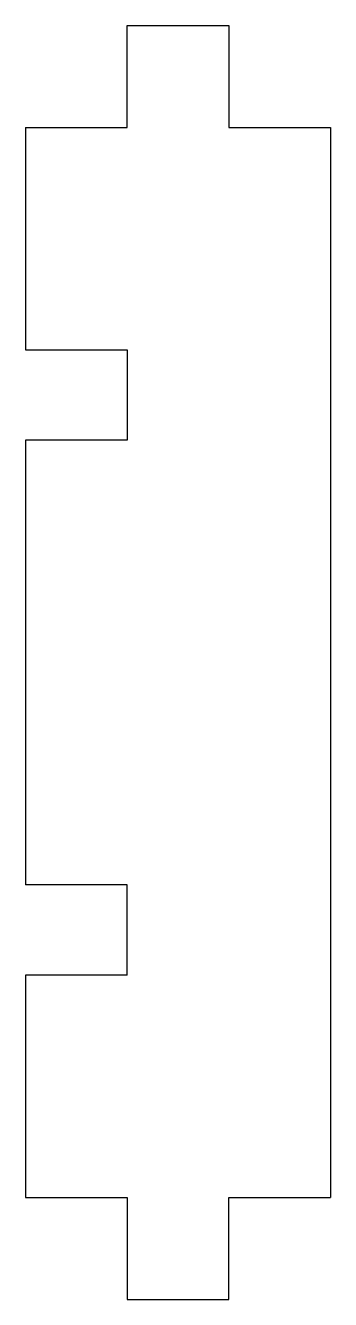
# Model space of a CAD drawing. Extents: x -6 to 6, y -25 to 25.
import ezdxf

# ---------------------------------------------------------------- set-up
doc = ezdxf.new("R2010")
doc.units = 0
doc.layers.get('0').update_dxf_attribs({"linetype": 'continuous'})

# ---------------------------------------------------------------- blocks, each defined once
blk = doc.blocks.new('PAD071')
at = {"color": 0}
for p, q in [((-1.953, 21), (-1.953, 25)), ((-1.953, 25), (2.047, 25)), ((2.047, 25), (2.047, 21)), ((-5.953, 21), (-1.953, 21)), ((-5.953, 21), (-5.953, 12.275)), ((2.047, 21), (6.047, 21)), ((6.047, 21), (6.047, 0)), ((-5.953, 12.275), (-1.953, 12.275)), ((-1.953, 12.275), (-1.953, 8.725)), ((-5.953, 8.725), (-5.953, 0)), ((-1.953, 8.725), (-5.953, 8.725)), ((-5.953, 0), (-5.953, -8.725)), ((6.047, 0), (6.047, -21)), ((-1.953, -8.725), (-5.953, -8.725)), ((-1.953, -12.275), (-1.953, -8.725)), ((-5.953, -12.275), (-5.953, -21)), ((-1.953, -12.275), (-5.953, -12.275)), ((-5.953, -21), (-1.953, -21)), ((-1.953, -21), (-1.953, -25)), ((2.047, -21), (6.047, -21)), ((2.047, -25), (2.047, -21)), ((-1.953, -25), (0, -25)), ((0, -25), (2.047, -25))]:
    blk.add_line(p, q, dxfattribs=at)

msp = doc.modelspace()

# ---------------------------------------------------------------- block references
at = {"color": 0}
msp.add_blockref('PAD071', (0, 0), dxfattribs=at)

doc.saveas('drawing.dxf')
